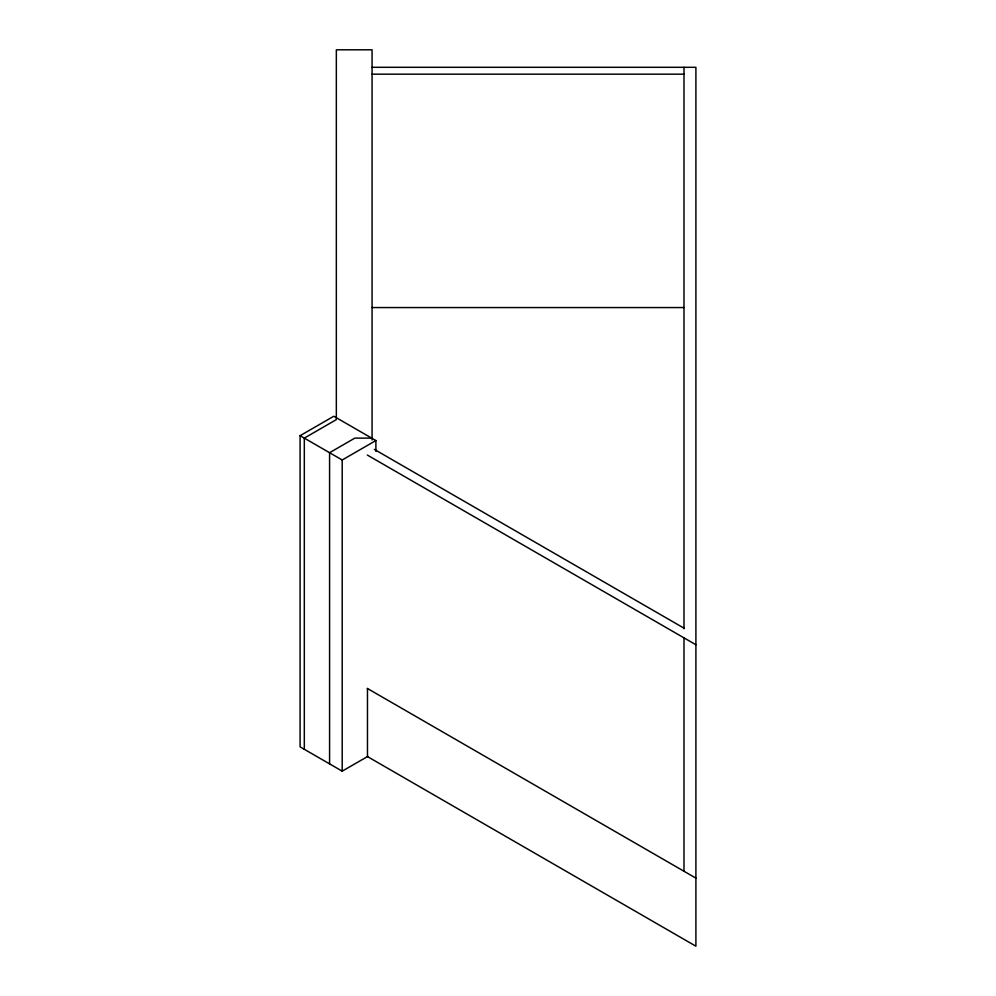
<?xml version="1.0" encoding="UTF-8"?>
<svg xmlns="http://www.w3.org/2000/svg" width="996" height="996" viewBox="0 0 996 996"><rect width="100%" height="100%" fill="white"/><g stroke="black" fill="none" stroke-linecap="round" stroke-linejoin="round"><path stroke-width="1.49" d="M367.81 756.387L342.201 771.165L300.095 746.863L300.095 435.688L333.785 416.241L375.89 440.543L375.89 451.437M300.095 435.688L342.201 459.99L375.89 440.543M372.068 67.305L695.905 67.305L695.905 946.2L367.474 756.587L367.474 688.51M372.068 74.177L683.991 74.177M372.068 307.565L683.991 307.565M372.068 438.115L354.837 438.115L329.576 452.707L329.576 763.87M374.347 449.383L683.991 628.152M367.312 455.035L695.905 644.748M367.312 688.423L695.905 878.136M683.991 67.305L683.991 628.8M683.991 637.876L683.991 871.251M372.068 439.983L372.068 49.8L336.337 49.8L336.337 419.627L304.315 438.115L304.315 749.291M342.201 459.99L342.201 771.165"/></g></svg>
